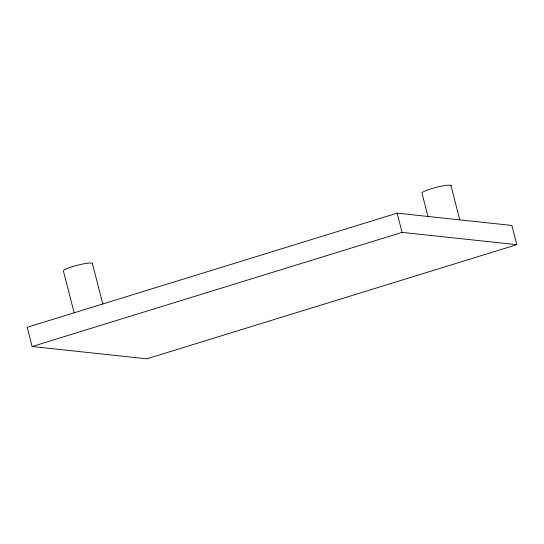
<?xml version="1.0" encoding="UTF-8"?>
<svg xmlns="http://www.w3.org/2000/svg" width="544" height="544" viewBox="0 0 544 544"><rect width="100%" height="100%" fill="white"/><g stroke="black" fill="none" stroke-linecap="round" stroke-linejoin="round"><path stroke-width="0.82" d="M397.134 213.153L27.2 327.291L32.137 346.521L146.866 358.816L516.8 244.678L511.863 225.447L397.134 213.153L402.07 232.383L516.8 244.678M32.137 346.521L402.07 232.383M450.942 185.484L459.728 219.708M428.08 216.886L422.015 193.249A15.028 2.013 -14.4 0 1 436.689 187.238A15.028 2.013 -14.4 0 1 450.888 186.041M92.351 263.323L102.816 304.069M74.106 312.664L63.437 271.102A15.028 2.013 -14.4 0 1 78.037 265.098A15.028 2.013 -14.4 0 1 92.317 263.874"/></g></svg>
